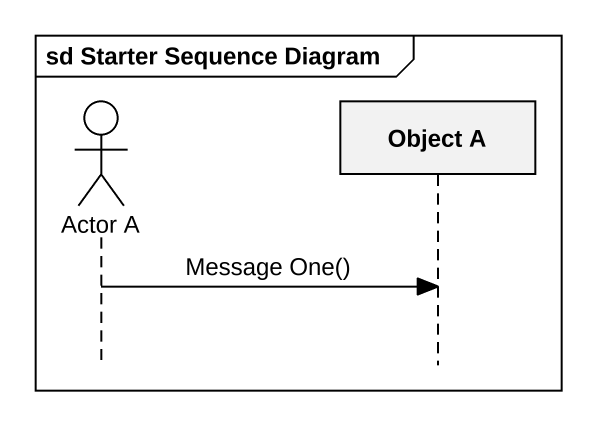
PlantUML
@startuml
mainframe sd Starter Sequence Diagram
hide footbox
actor "Actor A" as Actor_A
participant "Object A" as Object_A

Actor_A -> Object_A : Message One()
@enduml
